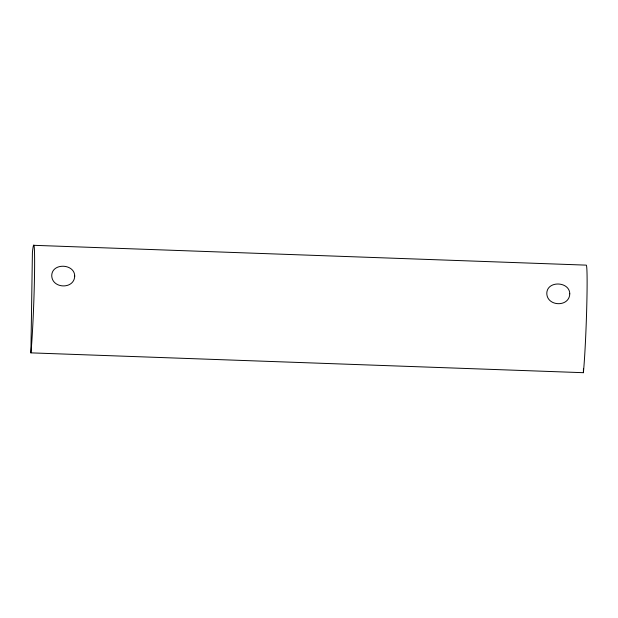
<?xml version="1.0" encoding="UTF-8"?>
<svg xmlns="http://www.w3.org/2000/svg" width="618" height="618" viewBox="0 0 618 618"><rect width="100%" height="100%" fill="white"/><g stroke="black" fill="none" stroke-linecap="round" stroke-linejoin="round"><path stroke-width="0.93" d="M30.9 352.863L32.406 252.677A57.505 2.124 -87.9 0 1 34.515 274.601A57.505 2.124 -87.9 0 1 30.9 352.863L583.384 372.693A57.505 2.124 -87.9 0 0 586.706 308.359A57.505 2.124 -87.9 0 0 586.227 265.137L33.735 245.307M583.384 372.693L583.446 368.838M74.716 276.045C74.276 289.834 51.495 288.822 51.742 275.219C52.43 262.596 74.585 263.654 74.716 276.045M569.773 293.813C569.332 307.609 546.551 306.59 546.799 292.986C547.486 280.363 569.641 281.429 569.773 293.813"/></g></svg>
